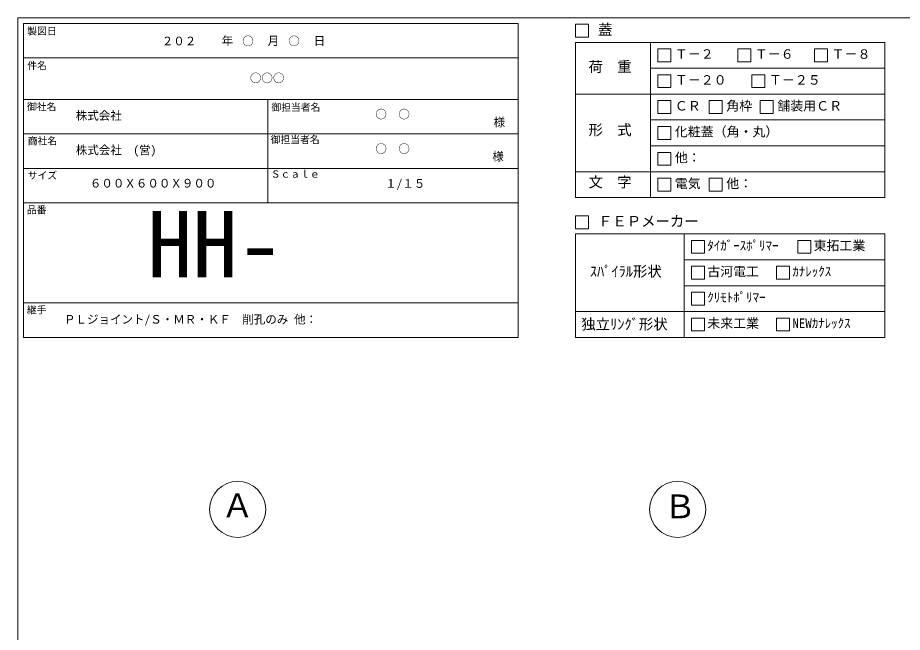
# Model space of a CAD drawing. Units: millimetres, scale not verified. Extents: x -4890 to 18490, y -2300 to 2300.
# Drawn here: x -1230 to 1846, y 162 to 2300 of the extents above; entities that cross this region are included whole.
import ezdxf
from ezdxf.enums import TextEntityAlignment as Align

# ---------------------------------------------------------------- set-up
doc = ezdxf.new("R2010")
doc.units = ezdxf.units.MM
doc.header["$LTSCALE"] = 10
for name, color, linetype, lineweight in [('0-2_waku', 7, 'Continuous', 18), ('0-3_gaikei', 7, 'Continuous', 18), ('0-E_文字１', 7, 'Continuous', 18), ('1-5_文字２', 7, 'Continuous', 5)]:
    doc.layers.add(name, color=color, linetype=linetype, lineweight=lineweight)
doc.styles.add('ＭＳ ゴシック', font='')
doc.styles.get('ＭＳ ゴシック').set_extended_font_data('MS Gothic')

msp = doc.modelspace()

# ---------------------------------------------------------------- linework, layer by layer
at = {"layer": '0-2_waku'}
for p, q in [((-1230.06, 2299.74), (-1230.06, -1975.26)), ((-1230.06, 2299.74), (-1230.06, -1975.26)), ((-1230.06, 2299.74), (4889.94, 2299.74)), ((-1210.06, 2279.74), (-1210.06, 1187.74)), ((-1210.06, 2279.74), (509.94, 2279.74)), ((-1210.06, 2279.74), (-1210.06, 1187.74)), ((-1210.06, 2279.74), (509.94, 2279.74)), ((-1210.06, 2279.74), (-1210.06, 1187.74)), ((509.94, 2279.74), (509.94, 1187.74)), ((709.94, 2213.96), (1784.94, 2213.96)), ((709.94, 2213.96), (709.94, 1673.96)), ((970.61, 2213.96), (970.61, 1673.96)), ((1784.94, 2213.96), (1784.94, 1673.96)), ((-1210.06, 2159.74), (509.94, 2159.74)), ((-1210.06, 2159.74), (509.94, 2159.74)), ((-1210.06, 2159.74), (509.94, 2159.74)), ((-1210.06, 2159.74), (509.94, 2159.74)), ((970.61, 2123.96), (1784.94, 2123.96)), ((709.94, 2033.96), (1784.94, 2033.96)), ((-1210.06, 2015.74), (509.94, 2015.74)), ((-1210.06, 2015.74), (509.94, 2015.74)), ((-360.06, 2015.74), (-360.06, 1655.74)), ((970.61, 1943.96), (1784.94, 1943.96)), ((-1210.06, 1895.74), (509.94, 1895.74)), ((970.61, 1853.96), (1784.94, 1853.96)), ((-1210.06, 1775.74), (509.94, 1775.74)), ((709.94, 1763.96), (1784.94, 1763.96)), ((709.94, 1673.96), (1784.94, 1673.96)), ((-1210.06, 1655.74), (509.94, 1655.74)), ((709.94, 1547.74), (1784.94, 1547.74)), ((709.94, 1547.74), (709.94, 1187.74)), ((1087.76, 1547.74), (1087.76, 1187.74)), ((1784.94, 1547.74), (1784.94, 1187.74)), ((1087.76, 1457.74), (1784.94, 1457.74)), ((1087.76, 1367.74), (1784.94, 1367.74)), ((-1210.06, 1307.74), (509.94, 1307.74)), ((709.94, 1277.74), (1784.94, 1277.74)), ((-1210.06, 1187.74), (509.94, 1187.74)), ((709.94, 1187.74), (1784.94, 1187.74)), ((709.94, 1187.74), (1784.94, 1187.74))]:
    msp.add_line(p, q, dxfattribs=at)
at = {"layer": '0-3_gaikei'}
for centre in [(-465.06, 589.74), (1064.94, 589.74)]:
    msp.add_circle(centre, 97.5, dxfattribs=at)
at = {"layer": '0-E_文字１'}
for p, q in [((709.94, 2276.77), (709.94, 2231.77)), ((709.94, 2231.77), (754.94, 2231.77)), ((995.91, 2191.46), (1040.91, 2191.46)), ((995.91, 2191.46), (995.91, 2146.46)), ((995.91, 2191.46), (995.91, 2146.46)), ((995.91, 2191.46), (1040.91, 2191.46)), ((995.91, 2191.46), (995.91, 2146.46)), ((995.91, 2191.46), (1040.91, 2191.46)), ((1040.91, 2191.46), (1040.91, 2146.46)), ((1040.91, 2191.46), (1040.91, 2146.46)), ((1040.91, 2191.46), (1040.91, 2146.46)), ((1274, 2191.46), (1319, 2191.46)), ((1274, 2191.46), (1274, 2146.46)), ((1319, 2191.46), (1319, 2146.46)), ((1541.2, 2191.46), (1586.2, 2191.46)), ((1541.2, 2191.46), (1541.2, 2146.46)), ((1586.2, 2191.46), (1586.2, 2146.46)), ((995.91, 2146.46), (1040.91, 2146.46)), ((995.91, 2146.46), (1040.91, 2146.46)), ((995.91, 2146.46), (1040.91, 2146.46)), ((1274, 2146.46), (1319, 2146.46)), ((1541.2, 2146.46), (1586.2, 2146.46)), ((995.91, 2101.46), (1040.91, 2101.46)), ((995.91, 2101.46), (995.91, 2056.46)), ((1040.91, 2101.46), (1040.91, 2056.46)), ((1323.39, 2101.46), (1368.39, 2101.46)), ((1323.39, 2101.46), (1323.39, 2056.46)), ((1368.39, 2101.46), (1368.39, 2056.46)), ((995.91, 2056.46), (1040.91, 2056.46)), ((1323.39, 2056.46), (1368.39, 2056.46)), ((995.91, 2011.46), (1040.91, 2011.46)), ((995.91, 2011.46), (995.91, 1966.46)), ((995.91, 2011.46), (995.91, 1966.46)), ((1040.91, 2011.46), (1040.91, 1966.46)), ((1040.91, 2011.46), (1040.91, 1966.46)), ((1174.91, 2011.46), (1219.91, 2011.46)), ((1174.91, 2011.46), (1174.91, 1966.46)), ((1219.91, 2011.46), (1219.91, 1966.46)), ((1352.41, 2011.46), (1397.41, 2011.46)), ((1352.41, 2011.46), (1352.41, 1966.46)), ((1397.41, 2011.46), (1397.41, 1966.46)), ((995.91, 1966.46), (1040.91, 1966.46)), ((995.91, 1966.46), (1040.91, 1966.46)), ((1174.91, 1966.46), (1219.91, 1966.46)), ((1352.41, 1966.46), (1397.41, 1966.46)), ((995.91, 1921.46), (995.91, 1876.46)), ((1040.91, 1921.46), (1040.91, 1876.46)), ((995.91, 1876.46), (1040.91, 1876.46)), ((995.91, 1831.46), (1040.91, 1831.46)), ((995.91, 1831.46), (995.91, 1786.46)), ((995.91, 1831.46), (995.91, 1786.46)), ((1040.91, 1831.46), (1040.91, 1786.46)), ((1040.91, 1831.46), (1040.91, 1786.46)), ((995.91, 1786.46), (1040.91, 1786.46)), ((995.91, 1786.46), (1040.91, 1786.46)), ((995.91, 1741.46), (995.91, 1696.46)), ((1174.91, 1741.46), (1174.91, 1696.46)), ((995.91, 1696.46), (1040.91, 1696.46)), ((1174.91, 1696.46), (1219.91, 1696.46)), ((709.94, 1610.55), (709.94, 1565.55)), ((709.94, 1565.55), (754.94, 1565.55)), ((1113.06, 1525.24), (1113.06, 1480.24)), ((1482.65, 1525.24), (1527.65, 1525.24)), ((1482.65, 1525.24), (1482.65, 1480.24)), ((1482.65, 1525.24), (1527.65, 1525.24)), ((1482.65, 1525.24), (1482.65, 1480.24)), ((1482.65, 1525.24), (1527.65, 1525.24)), ((1482.65, 1525.24), (1482.65, 1480.24)), ((1527.65, 1525.24), (1527.65, 1480.24)), ((1527.65, 1525.24), (1527.65, 1480.24)), ((1527.65, 1525.24), (1527.65, 1480.24)), ((1113.06, 1480.24), (1158.06, 1480.24)), ((1482.65, 1480.24), (1527.65, 1480.24)), ((1482.65, 1480.24), (1527.65, 1480.24)), ((1482.65, 1480.24), (1527.65, 1480.24)), ((1113.06, 1435.24), (1158.06, 1435.24)), ((1113.06, 1435.24), (1113.06, 1390.24)), ((1158.06, 1435.24), (1158.06, 1390.24)), ((1408.97, 1435.24), (1408.97, 1390.24)), ((1113.06, 1390.24), (1158.06, 1390.24)), ((1408.97, 1390.24), (1453.97, 1390.24)), ((1113.06, 1345.24), (1113.06, 1300.24)), ((1113.06, 1300.24), (1158.06, 1300.24)), ((1113.06, 1255.24), (1158.06, 1255.24)), ((1113.06, 1255.24), (1113.06, 1210.24)), ((1158.06, 1255.24), (1158.06, 1210.24)), ((1408.97, 1255.24), (1453.97, 1255.24)), ((1408.97, 1255.24), (1408.97, 1210.24)), ((1453.97, 1255.24), (1453.97, 1210.24)), ((1113.06, 1210.24), (1158.06, 1210.24)), ((1408.97, 1210.24), (1453.97, 1210.24))]:
    msp.add_line(p, q, dxfattribs=at)
for points in [[(709.94, 2276.77), (754.94, 2276.77), (754.94, 2231.77)], [(709.94, 2276.77), (754.94, 2276.77), (754.94, 2231.77)], [(995.91, 2011.46), (1040.91, 2011.46), (1040.91, 1966.46)], [(995.91, 2011.46), (995.91, 1966.46), (1040.91, 1966.46)], [(995.91, 1921.46), (1040.91, 1921.46), (1040.91, 1876.46)], [(995.91, 1831.46), (1040.91, 1831.46), (1040.91, 1786.46)], [(995.91, 1831.46), (995.91, 1786.46), (1040.91, 1786.46)], [(995.91, 1741.46), (1040.91, 1741.46), (1040.91, 1696.46)], [(1174.91, 1741.46), (1219.91, 1741.46), (1219.91, 1696.46)], [(709.94, 1610.55), (754.94, 1610.55), (754.94, 1565.55)], [(1113.06, 1525.24), (1158.06, 1525.24), (1158.06, 1480.24)], [(1408.97, 1435.24), (1453.97, 1435.24), (1453.97, 1390.24)], [(1113.06, 1345.24), (1158.06, 1345.24), (1158.06, 1300.24)]]:
    msp.add_lwpolyline(points, dxfattribs=at)

# ---------------------------------------------------------------- texts
at = {"layer": '0-E_文字１', "style": 'ＭＳ ゴシック'}
for s, height, p in [('蓋', 36.66, (788.03, 2228.86)), ('製図日', 24.93, (-1196.79, 2233.29)), ('\u3000\u3000年\u3000\u3000\u3000月\u3000\u3000\u3000日', 29.33, (-600.75, 2195.69)), ('Ｔ－２', 32.99, (1055.05, 2146.95)), ('Ｔ－６', 32.99, (1333.14, 2146.95)), ('Ｔ－８', 32.99, (1600.34, 2146.95)), ('件名', 24.93, (-1196.79, 2113.29)), ('荷\u3000重', 36.66, (754.91, 2100.16)), ('Ｔ－２０', 32.99, (1055.05, 2056.95)), ('Ｔ－２５', 32.99, (1382.54, 2056.95)), ('御社名', 24.93, (-1197.76, 1970.29)), ('御担当者名', 24.93, (-347.85, 1968.08)), ('御担当者名', 24.93, (-347.85, 1968.08)), ('ＣＲ', 32.99, (1055.05, 1966.95)), ('角枠', 32.99, (1234.05, 1966.95)), ('舗装用ＣＲ', 32.99, (1411.56, 1966.95)), ('様', 29.33, (424.9, 1912.57)), ('形\u3000式', 36.66, (754.91, 1880.2)), ('化粧蓋（角・丸）', 32.99, (1055.05, 1876.95)), ('商社名', 24.93, (-1195.15, 1851.25)), ('御担当者名', 24.93, (-350.06, 1855.77)), ('様', 29.33, (420.4, 1793.66)), ('他：', 32.99, (1055.05, 1786.95)), ('サイズ', 24.93, (-1195.15, 1731.25)), ('Ｓｃａｌｅ', 24.93, (-350.06, 1735.77)), ('６００Ｘ６００Ｘ９００', 29.33, (-979.11, 1700.2)), ('１/１５', 29.33, (47.49, 1699.26)), ('文\u3000字', 36.66, (754.91, 1698.71)), ('電気', 32.99, (1055.05, 1696.95)), ('他：', 32.99, (1234.05, 1696.95)), ('品番', 24.93, (-1198.15, 1611.6)), ('HH-', 230.9, (-779.33, 1327.57)), ('ＦＥＰメーカー', 36.66, (788.03, 1562.64)), ('ﾀｲｶﾞｰｽﾎﾟﾘﾏｰ', 32.99, (1168.03, 1480.73)), ('東拓工業', 32.99, (1537.61, 1480.73)), ('ｽﾊﾟｲﾗﾙ形状', 36.66, (759.56, 1388.08)), ('古河電工', 32.99, (1168.03, 1390.73)), ('ｶﾅﾚｯｸｽ', 32.99, (1463.94, 1390.73)), ('ｸﾘﾓﾄﾎﾟﾘﾏｰ', 32.99, (1168.03, 1300.73)), ('継手', 24.93, (-1198.15, 1263.6)), ('ＰＬジョイント/Ｓ・ＭＲ・ＫＦ\u3000削孔のみ 他：', 29.33, (-1069.07, 1226.94)), ('独立ﾘﾝｸﾞ形状', 36.66, (730.03, 1204.6)), ('未来工業', 32.99, (1168.03, 1210.73)), ('NEWｶﾅﾚｯｸｽ', 32.99, (1463.94, 1210.73)), ('Ａ', 82.48, (-521.84, 537.92)), ('Ｂ', 82.48, (1016.73, 534.2))]:
    msp.add_text(s, height=height, dxfattribs=at).set_placement(p, align=Align.BOTTOM_LEFT)
at = {"layer": '1-5_文字２', "style": 'ＭＳ ゴシック'}
for s, p in [('\u3000\u3000２０２\u3000\u3000\u3000\u3000○\u3000\u3000\u3000○', (-809.22, 2194.91)), ('○○○', (-422.54, 2066.08)), ('株式会社', (-1028.06, 1935.82)), ('○\u3000○', (13.73, 1940.2)), ('株式会社\u3000(営)', (-1028.06, 1815.82)), ('○\u3000○', (13.73, 1820.2))]:
    msp.add_text(s, height=29.33, dxfattribs=at).set_placement(p, align=Align.BOTTOM_LEFT)

doc.saveas('drawing.dxf')
